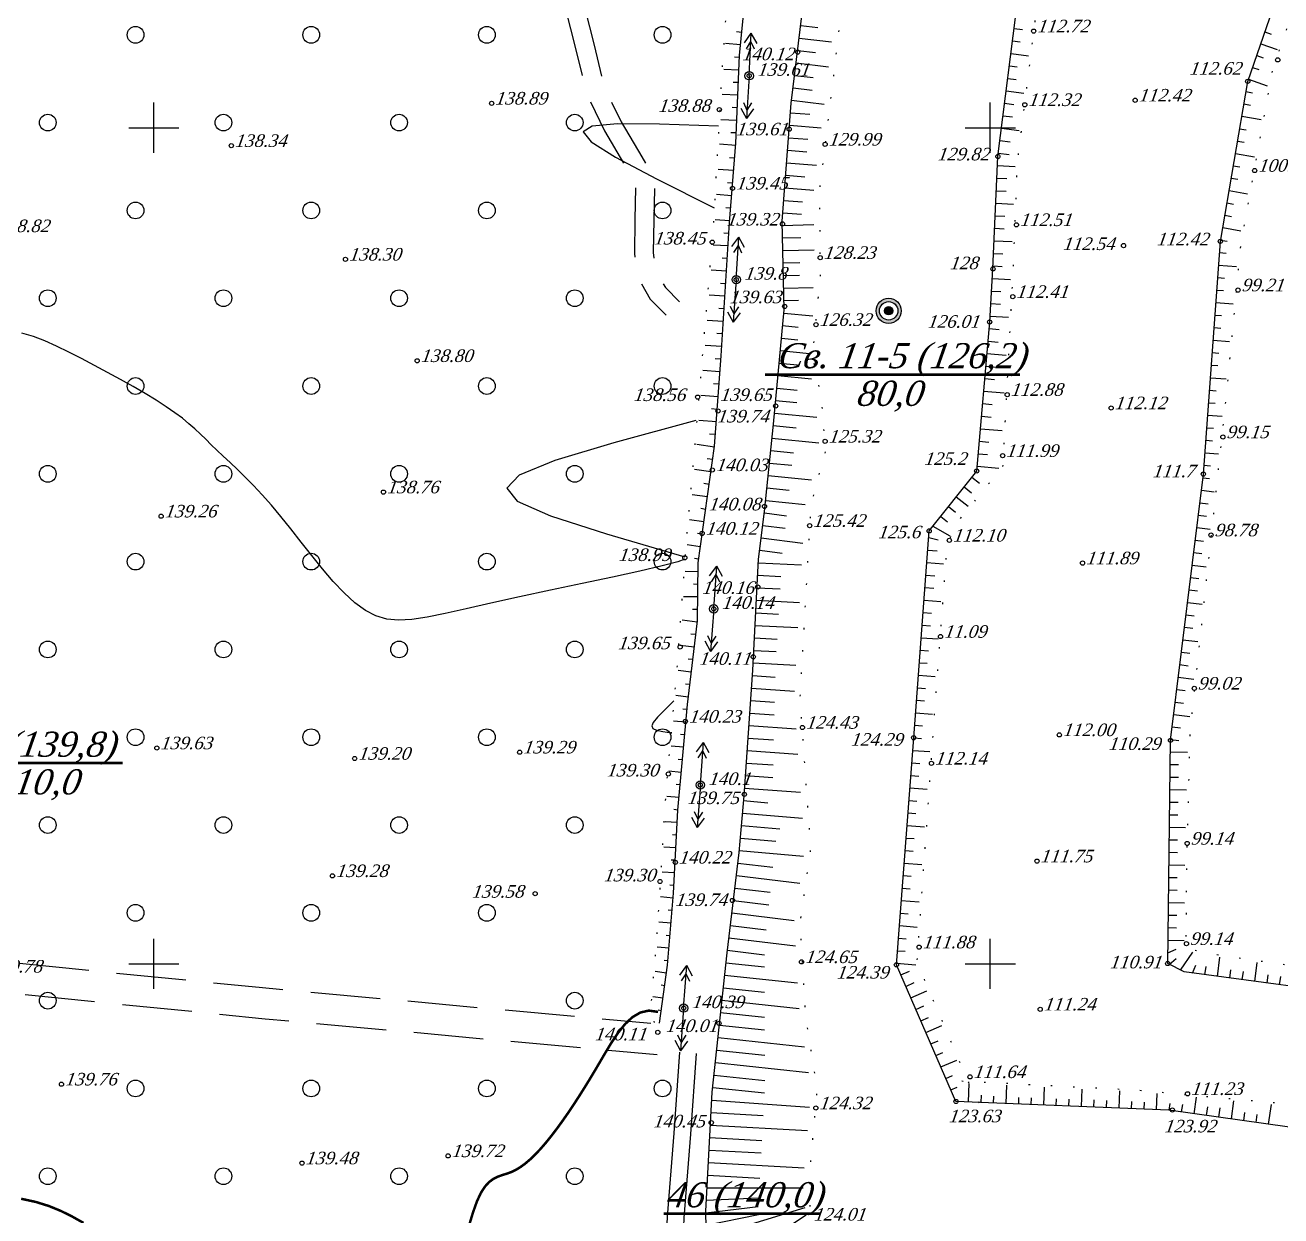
# Model space of a CAD drawing. Header units: millimetres. Extents: x 1400 to 7029, y -1119 to 1612.
# Drawn here: x 2941.4 to 3031.5, y 1214.7 to 1300.2 of the extents above; entities that cross this region are included whole.
import ezdxf

# ---------------------------------------------------------------- set-up
doc = ezdxf.new("R2010")
doc.units = ezdxf.units.MM
doc.set_wipeout_variables(frame=1)
for name, pattern in [('ADOT1', [1.6, 0.1, -1.5]), ('AHIDDEN4', [7, 5, -2]), ('AHIDDEN5', [9, 8, -1])]:
    doc.linetypes.add(name, pattern=pattern)
for name, color, linetype in [('02_Горизонт_100', 7, 'Continuous'), ('02_Горизонт_112', 7, 'Continuous'), ('02_Горизонт_128', 7, 'Continuous'), ('CONT-MNR', 7, 'Continuous'), ('авт_дор', 7, 'Continuous'), ('кресты', 7, 'Continuous'), ('НАДЗЕМКА', 7, 'Continuous'), ('ПИКЕТЫ', 7, 'Continuous'), ('РАСТИТ', 7, 'Continuous'), ('РЕЛЬЕФ', 7, 'Continuous'), ('Скважины', 7, 'Continuous'), ('Скважины_2011', 7, 'Continuous'), ('СІТУАЦІЯ', 7, 'Continuous')]:
    doc.layers.add(name, color=color, linetype=linetype)
doc.styles.add('universw', font='timesi.ttf', dxfattribs={"oblique": 10})

# ---------------------------------------------------------------- blocks, each defined once
blk = doc.blocks.new('108')
at = {"color": 0, "linetype": 'Continuous', "lineweight": 0}
blk.add_wipeout([(0.51, -0.12), (0.52, -0.06), (0.52, -0.01), (0.52, 0.05), (0.51, 0.1), (0.5, 0.15), (0.48, 0.2), (0.45, 0.25), (0.42, 0.3), (0.39, 0.34), (0.35, 0.38), (0.31, 0.42), (0.26, 0.45), (0.22, 0.47), (0.17, 0.49), (0.11, 0.51), (0.06, 0.52), (0.01, 0.52), (-0.05, 0.52), (-0.1, 0.51), (-0.15, 0.5), (-0.21, 0.48), (-0.25, 0.45), (-0.3, 0.42), (-0.34, 0.39), (-0.38, 0.35), (-0.42, 0.31), (-0.45, 0.26), (-0.47, 0.22), (-0.49, 0.17), (-0.51, 0.11), (-0.52, 0.06), (-0.52, 0.01), (-0.52, -0.05), (-0.51, -0.1), (-0.5, -0.15), (-0.48, -0.21), (-0.45, -0.25), (-0.42, -0.3), (-0.39, -0.34), (-0.35, -0.38), (-0.31, -0.42), (-0.27, -0.45), (-0.22, -0.47), (-0.17, -0.49), (-0.12, -0.51), (-0.06, -0.52), (-0.01, -0.52), (0.05, -0.52), (0.1, -0.51), (0.15, -0.5), (0.2, -0.48), (0.25, -0.45), (0.3, -0.42), (0.34, -0.39), (0.38, -0.35), (0.42, -0.31), (0.45, -0.27), (0.47, -0.22), (0.49, -0.17)], dxfattribs=at)
at = {"linetype": 'Continuous'}
h = blk.add_hatch(color=0, dxfattribs=at)
edge = h.paths.add_edge_path()
edge.add_arc((0, 0), 0.0196, 0, 360)
at = {"color": 0, "linetype": 'Continuous'}
for radius in [0.5, 0.0196]:
    blk.add_circle((0, 0), radius, dxfattribs=at)
blk = doc.blocks.new('115_3')
at = {"color": 0, "linetype": 'Continuous'}
for p, q in [((0, 0), (5.1, 0)), ((3.22, 0.49), (4.1, 0)), ((3.22, -0.49), (4.1, 0)), ((3.91, 0.76), (5.1, 0)), ((3.91, -0.76), (5.1, 0))]:
    blk.add_line(p, q, dxfattribs=at)
blk = doc.blocks.new('372')
blk.add_circle((0, 0), 1)
blk = doc.blocks.new('368')
at = {"color": 0, "linetype": 'Continuous'}
blk.add_blockref('372', (0, 0), dxfattribs=at)
blk = doc.blocks.new('Свкажины')
at = {"layer": 'Скважины', "linetype": 'Continuous'}
h = blk.add_hatch(color=5, dxfattribs=at)
h.paths.add_polyline_path([(-3, 0, 1), (3, 0, 1)])
h.paths.add_polyline_path([(2.2, 0, -1), (-2.2, 0, -1)], flags=16)
at = {"layer": 'Скважины', "linetype": 'Continuous', "lineweight": 50}
h = blk.add_hatch(color=2, dxfattribs=at)
edge = h.paths.add_edge_path()
edge.add_arc((0, 0), 1, 0, 360)
at = {"layer": 'Скважины', "color": 0, "linetype": 'Continuous'}
for radius in [3, 2.2, 1]:
    blk.add_circle((0, 0), radius, dxfattribs=at)

msp = doc.modelspace()

# ---------------------------------------------------------------- linework, layer by layer
at = {"layer": '02_Горизонт_100', "linetype": 'Continuous'}
for p, q in [((3030.3487, 1299.7033), (3030.8031, 1299.5461)), ((3030.0542, 1298.8524), (3031.2402, 1298.4418)), ((3029.7596, 1298.0014), (3030.214, 1297.8441)), ((3029.1705, 1296.2995), (3030.5203, 1295.8322)), ((3029.4651, 1297.1504), (3029.9195, 1296.9931)), ((3028.9938, 1295.4182), (3029.4667, 1295.3373)), ((3028.8419, 1294.5306), (3029.3148, 1294.4497)), ((3028.69, 1293.643), (3030.0772, 1293.4056)), ((3028.5381, 1292.7554), (3029.011, 1292.6745)), ((3028.3861, 1291.8678), (3028.859, 1291.7869)), ((3028.2342, 1290.9802), (3029.5944, 1290.7474)), ((3028.0823, 1290.0926), (3028.5552, 1290.0117)), ((3027.9304, 1289.205), (3028.4033, 1289.1241)), ((3027.7785, 1288.3174), (3029.1115, 1288.0893)), ((3027.6266, 1287.4298), (3028.0995, 1287.3489)), ((3027.4746, 1286.5422), (3027.9476, 1286.4613)), ((3027.3227, 1285.6546), (3028.6287, 1285.4311)), ((3027.1708, 1284.767), (3027.6437, 1284.6861)), ((3027.0958, 1283.87), (3027.5752, 1283.835)), ((3027.0301, 1282.9719), (3028.3141, 1282.878)), ((3026.9645, 1282.0738), (3027.4438, 1282.0388)), ((3026.8988, 1281.1757), (3027.3782, 1281.1406)), ((3026.8331, 1280.2776), (3028.063, 1280.1877)), ((3026.7675, 1279.3795), (3027.2469, 1279.3444)), ((3026.7018, 1278.4814), (3027.1812, 1278.4463)), ((3026.6362, 1277.5832), (3027.812, 1277.4973)), ((3026.5705, 1276.6851), (3027.0499, 1276.6501)), ((3026.5048, 1275.787), (3026.9842, 1275.752)), ((3026.4392, 1274.8889), (3027.5609, 1274.8069)), ((3026.3735, 1273.9908), (3026.8529, 1273.9558)), ((3026.3079, 1273.0927), (3026.7872, 1273.0576)), ((3026.2422, 1272.1946), (3027.2936, 1272.1177)), ((3026.1765, 1271.2965), (3026.6559, 1271.2614)), ((3026.1109, 1270.3984), (3026.5903, 1270.3633)), ((3026.0452, 1269.5002), (3027.0125, 1269.4295)), ((3025.9796, 1268.6021), (3026.4589, 1268.5671)), ((3025.9007, 1267.7053), (3026.3772, 1267.6466)), ((3025.7905, 1266.8116), (3026.7208, 1266.6969)), ((3025.6803, 1265.9178), (3026.2758, 1265.8444)), ((3025.5701, 1265.0241), (3026.1656, 1264.9507)), ((3025.4599, 1264.1304), (3026.4265, 1264.0112)), ((3025.3497, 1263.2366), (3025.9452, 1263.1632)), ((3025.2395, 1262.3429), (3025.835, 1262.2694)), ((3025.1293, 1261.4491), (3026.1322, 1261.3255)), ((3025.0191, 1260.5554), (3025.6145, 1260.482)), ((3024.9088, 1259.6617), (3025.5043, 1259.5882)), ((3024.7986, 1258.7679), (3025.8379, 1258.6398)), ((3024.6884, 1257.8742), (3025.2839, 1257.8008)), ((3024.5782, 1256.9804), (3025.1737, 1256.907)), ((3024.468, 1256.0867), (3025.5436, 1255.9541)), ((3024.3578, 1255.193), (3024.9533, 1255.1195)), ((3024.2476, 1254.2992), (3024.8431, 1254.2258)), ((3024.1374, 1253.4055), (3025.2492, 1253.2684)), ((3024.0272, 1252.5117), (3024.6227, 1252.4383)), ((3023.917, 1251.618), (3024.5125, 1251.5446)), ((3023.8068, 1250.7243), (3024.9549, 1250.5827)), ((3023.6966, 1249.8305), (3024.292, 1249.7571)), ((3023.5864, 1248.9368), (3024.1818, 1248.8634)), ((3023.568, 1248.0368), (3024.7981, 1248.0216)), ((3023.5569, 1247.1364), (3024.1568, 1247.129)), ((3023.5457, 1246.236), (3024.1457, 1246.2285)), ((3023.5346, 1245.3355), (3024.729, 1245.3208)), ((3023.5235, 1244.4351), (3024.1234, 1244.4277)), ((3023.5123, 1243.5346), (3024.1123, 1243.5272)), ((3023.5012, 1242.6342), (3024.6599, 1242.6199)), ((3023.4901, 1241.7338), (3024.09, 1241.7263)), ((3023.4789, 1240.8333), (3024.0789, 1240.8259)), ((3023.4678, 1239.9329), (3024.6006, 1239.9189)), ((3023.4567, 1239.0324), (3024.0566, 1239.025)), ((3023.4455, 1238.132), (3024.0455, 1238.1246)), ((3023.4344, 1237.2316), (3024.5745, 1237.2175)), ((3023.4233, 1236.3311), (3024.0232, 1236.3237)), ((3023.4121, 1235.4307), (3024.0121, 1235.4233)), ((3023.401, 1234.5302), (3024.5484, 1234.5161)), ((3023.3899, 1233.6298), (3023.993, 1233.8801)), ((3023.4914, 1232.797), (3023.9931, 1233.2129)), ((3024.2911, 1232.383), (3025.1819, 1233.676)), ((3026.9387, 1231.9279), (3027.1243, 1233.3049)), ((3025.1538, 1232.1685), (3025.3867, 1232.7425)), ((3026.0463, 1232.0482), (3026.1264, 1232.6428)), ((3027.8311, 1231.8076), (3027.9113, 1232.4023)), ((3029.616, 1231.5671), (3029.7982, 1232.9187)), ((3028.7236, 1231.6874), (3028.8037, 1232.282)), ((3030.5085, 1231.4468), (3030.5886, 1232.0414)), ((3031.4009, 1231.3265), (3031.481, 1231.9212))]:
    msp.add_line(p, q, dxfattribs=at)
at = {"layer": '02_Горизонт_100', "linetype": 'Continuous', "flags": 128}
msp.add_lwpolyline([(3126.4243, 1224.8055), (3111.9373, 1224.3705), (3099.5143, 1223.8965), (3085.5313, 1225.6275), (3072.8683, 1226.9625), (3056.8298, 1228.3241), (3042.3883, 1230.2115), (3033.0853, 1231.0995), (3024.5476, 1232.2502), (3023.3803, 1232.8545), (3023.5783, 1248.8715), (3025.9333, 1267.9695), (3027.1543, 1284.6705), (3029.1193, 1296.1515), (3032.7403, 1306.6125), (3034.1293, 1321.6125), (3035.0893, 1336.0035), (3035.8153, 1352.1615), (3037.2913, 1363.3455)], dxfattribs=at)
at = {"layer": '02_Горизонт_100', "color": 0, "linetype": 'ADOT1', "flags": 128}
msp.add_lwpolyline([(3039.0276, 1363.266), (3038.582, 1362.0785), (3037.2945, 1352.1826), (3036.6502, 1338.7927), (3035.1668, 1318.4451), (3034.6139, 1312.306), (3034.1377, 1306.5045), (3033.4926, 1304.54), (3030.8969, 1297.0196), (3028.618, 1284.5545), (3027.5672, 1273.56), (3024.9774, 1249.594), (3024.7322, 1240.5294), (3024.6709, 1233.976), (3026.2275, 1233.5914), (3032.7792, 1232.6381), (3037.677, 1232.0025), (3048.293, 1230.77), (3052.4276, 1230.1768), (3061.3858, 1229.2658), (3070.2591, 1228.5454), (3079.1961, 1227.6556), (3088.1543, 1226.6386), (3097.0913, 1225.5369), (3099.625, 1225.2403), (3106.0283, 1225.4946), (3114.8804, 1225.8124), (3126.8766, 1224.8499)], dxfattribs=at)
at = {"layer": '02_Горизонт_100', "color": 7, "linetype": 'Continuous'}
for centre in [(3031.2712, 1297.6931), (3029.1193, 1296.1515), (3029.6161, 1289.7524), (3027.1543, 1284.6705), (3028.4203, 1281.1744), (3027.3369, 1270.6344), (3025.9333, 1267.9695), (3026.4812, 1263.5956), (3025.2838, 1252.5998), (3023.5783, 1248.8715), (3024.7731, 1241.4705), (3024.7218, 1234.2767), (3023.3803, 1232.8545)]:
    msp.add_circle(centre, 0.15, dxfattribs=at)
at = {"layer": '02_Горизонт_112', "color": 0, "linetype": 'Continuous'}
for p, q in [((3012.365, 1299.9414), (3012.951, 1299.8667)), ((3012.251, 1299.0477), (3012.7991, 1298.9778)), ((3012.1371, 1298.154), (3013.3943, 1297.9937)), ((3012.0231, 1297.2604), (3012.5785, 1297.1896)), ((3011.9091, 1296.3667), (3012.4952, 1296.292)), ((3011.7952, 1295.473), (3013.0571, 1295.3121)), ((3011.6812, 1294.5793), (3012.3285, 1294.4968)), ((3011.5673, 1293.6857), (3012.2452, 1293.5992)), ((3011.4533, 1292.792), (3012.7199, 1292.6305)), ((3011.3394, 1291.8983), (3012.0785, 1291.8041)), ((3011.2254, 1291.0046), (3011.9952, 1290.9065)), ((3011.1658, 1290.1063), (3012.4277, 1290.0514)), ((3011.1267, 1289.2063), (3011.8345, 1289.1754)), ((3011.0875, 1288.3062), (3011.7784, 1288.2761)), ((3011.0483, 1287.4061), (3012.3206, 1287.3508)), ((3011.0091, 1286.5061), (3011.6884, 1286.4765)), ((3010.9699, 1285.606), (3011.6433, 1285.5767)), ((3010.9308, 1284.706), (3012.2135, 1284.6501)), ((3010.8916, 1283.8059), (3011.5533, 1283.7771)), ((3010.8524, 1282.9058), (3011.5082, 1282.8773)), ((3010.8009, 1282.0064), (3012.0953, 1281.9269)), ((3010.7456, 1281.1072), (3011.4176, 1281.0659)), ((3010.6903, 1280.208), (3011.3725, 1280.1661)), ((3010.6351, 1279.3088), (3011.951, 1279.2279)), ((3010.5675, 1278.4105), (3011.2815, 1278.3482)), ((3010.4893, 1277.513), (3011.2142, 1277.4497)), ((3010.411, 1276.6155), (3011.799, 1276.4944)), ((3010.3327, 1275.718), (3011.0449, 1275.6558)), ((3010.2544, 1274.8205), (3010.9603, 1274.7589)), ((3010.1762, 1273.9229), (3011.6478, 1273.7946)), ((3010.0979, 1273.0254), (3010.7911, 1272.965)), ((3010.0196, 1272.1279), (3010.7065, 1272.068)), ((3009.9413, 1271.2304), (3011.4965, 1271.0948)), ((3009.8631, 1270.3329), (3010.5372, 1270.2741)), ((3009.7848, 1269.4354), (3010.4526, 1269.3772)), ((3009.7065, 1268.5379), (3011.2663, 1268.4019)), ((3009.3325, 1267.7581), (3009.875, 1267.3278)), ((3008.7726, 1267.0523), (3009.3005, 1266.6336)), ((3007.6528, 1265.6407), (3008.1515, 1265.2451)), ((3008.2127, 1266.3465), (3009.0624, 1265.6724)), ((3007.0929, 1264.9349), (3007.577, 1264.5509)), ((3006.533, 1264.2291), (3007.7464, 1263.5523)), ((3006.2328, 1263.4218), (3006.9, 1263.257)), ((3006.1654, 1262.5234), (3006.8319, 1262.4734)), ((3006.0981, 1261.625), (3007.306, 1261.5344)), ((3006.0307, 1260.7266), (3006.6756, 1260.6783)), ((3005.9633, 1259.8282), (3006.5975, 1259.7807)), ((3005.896, 1258.9298), (3007.1032, 1258.8393)), ((3005.8286, 1258.0314), (3006.4413, 1257.9855)), ((3005.7613, 1257.1331), (3006.3632, 1257.0879)), ((3005.6939, 1256.2347), (3006.9003, 1256.1442)), ((3005.6265, 1255.3363), (3006.207, 1255.2928)), ((3005.5592, 1254.4379), (3006.1289, 1254.3952)), ((3005.4918, 1253.5395), (3006.6975, 1253.4491)), ((3005.4244, 1252.6411), (3005.9915, 1252.5986)), ((3005.3571, 1251.7427), (3005.9239, 1251.7002)), ((3005.2897, 1250.8443), (3006.4958, 1250.7539)), ((3005.2224, 1249.9459), (3005.7886, 1249.9035)), ((3005.155, 1249.0475), (3005.721, 1249.0045)), ((3005.0867, 1248.1492), (3006.3047, 1248.0566)), ((3005.0183, 1247.2509), (3005.5857, 1247.2077)), ((3004.95, 1246.3526), (3005.5181, 1246.3094)), ((3004.8817, 1245.4543), (3006.1135, 1245.3606)), ((3004.8134, 1244.5559), (3005.3829, 1244.5126)), ((3004.745, 1243.6576), (3005.3153, 1243.6143)), ((3004.6767, 1242.7593), (3005.9224, 1242.6646)), ((3004.6084, 1241.861), (3005.18, 1241.8175)), ((3004.5401, 1240.9627), (3005.1124, 1240.9191)), ((3004.4717, 1240.0644), (3005.7312, 1239.9686)), ((3004.4034, 1239.166), (3004.9726, 1239.1227)), ((3004.3351, 1238.2677), (3004.8999, 1238.2248)), ((3004.2668, 1237.3694), (3005.54, 1237.2726)), ((3004.1984, 1236.4711), (3004.7544, 1236.4288)), ((3004.1301, 1235.5728), (3005.4126, 1235.4752)), ((3004.0618, 1234.6745), (3004.6089, 1234.6328)), ((3003.9935, 1233.7761), (3004.5362, 1233.7349)), ((3003.9251, 1232.8778), (3005.3004, 1232.7732)), ((3004.2296, 1232.0425), (3004.8534, 1232.3143)), ((3004.5895, 1231.2166), (3005.2014, 1231.4832)), ((3004.9494, 1230.3907), (3006.1037, 1230.8937)), ((3005.3092, 1229.5648), (3005.8875, 1229.8168)), ((3005.6691, 1228.7389), (3006.2296, 1228.9831)), ((3006.029, 1227.913), (3007.1721, 1228.4111)), ((3006.3889, 1227.0871), (3006.9138, 1227.3158)), ((3006.7488, 1226.2612), (3007.2559, 1226.4821)), ((3007.1087, 1225.4352), (3008.2405, 1225.9284)), ((3007.4685, 1224.6093), (3007.9401, 1224.8148)), ((3009.0881, 1222.9206), (3009.1427, 1224.2521)), ((3007.8284, 1223.7834), (3008.2821, 1223.9811)), ((3009.9879, 1222.8837), (3010.0099, 1223.4207)), ((3010.8877, 1222.8468), (3010.908, 1223.342)), ((3011.7875, 1222.8099), (3011.8411, 1224.1166)), ((3014.4869, 1222.6992), (3014.5395, 1223.9811)), ((3017.1863, 1222.5885), (3017.2378, 1223.8457)), ((3019.8857, 1222.4778), (3019.9362, 1223.7102)), ((3022.5851, 1222.3671), (3022.6323, 1223.5199)), ((3012.6873, 1222.773), (3012.7068, 1223.2477)), ((3013.5871, 1222.7361), (3013.6068, 1223.2178)), ((3015.3867, 1222.6623), (3015.407, 1223.1578)), ((3016.2865, 1222.6254), (3016.3071, 1223.1279)), ((3018.0861, 1222.5516), (3018.1072, 1223.0679)), ((3018.9859, 1222.5147), (3019.0073, 1223.0374)), ((3020.7855, 1222.4409), (3020.8065, 1222.9538)), ((3021.6853, 1222.404), (3021.7061, 1222.912)), ((3023.4846, 1222.3277), (3023.5525, 1222.8128)), ((3024.3765, 1222.203), (3024.4508, 1222.7343)), ((3025.2684, 1222.0783), (3025.4333, 1223.2577)), ((3026.1603, 1221.9536), (3026.2475, 1222.5772)), ((3027.0521, 1221.8289), (3027.1458, 1222.4987)), ((3027.944, 1221.7041), (3028.1248, 1222.9969)), ((3030.6197, 1221.33), (3030.8163, 1222.7361)), ((3028.8359, 1221.5794), (3028.9195, 1222.1771)), ((3029.7278, 1221.4547), (3029.806, 1222.0144))]:
    msp.add_line(p, q, dxfattribs=at)
at = {"layer": '02_Горизонт_112', "color": 0, "linetype": 'Continuous', "flags": 128}
for points in [[(3008.1883, 1222.9575), (3003.9163, 1232.7615), (3005.1553, 1249.0515), (3006.2683, 1263.8955), (3009.6763, 1268.1915), (3010.6093, 1278.8895), (3010.8433, 1282.6965), (3011.1943, 1290.7605), (3012.6613, 1302.2655), (3012.7033, 1303.8195), (3014.5213, 1308.5265), (3017.6383, 1320.3525), (3019.3153, 1348.0365), (3022.2133, 1368.1215), (3028.0843, 1373.8365), (3032.3113, 1382.4765), (3038.4553, 1405.4475), (3043.1413, 1405.5825), (3048.4513, 1405.3065), (3051.6484, 1414.6083)], [(3196.273, 1246.2385), (3174.6928, 1236.5137), (3153.4883, 1227.1134), (3135.309, 1220.0168), (3114.9744, 1214.779), (3098.8947, 1216.0638), (3084.7316, 1217.4933), (3054.2969, 1219.3043), (3035.5069, 1220.6467), (3023.4585, 1222.3313), (3008.1883, 1222.9575)]]:
    msp.add_lwpolyline(points, dxfattribs=at)
at = {"layer": '02_Горизонт_112', "color": 250, "linetype": 'ADOT1', "flags": 128}
for points in [[(3053.1526, 1414.4348), (3049.5655, 1404.0236), (3039.6721, 1404.0814), (3034.2336, 1384.3002), (3029.2134, 1373.1551), (3023.6054, 1367.5487), (3021.8071, 1354.6412), (3021.6648, 1353.5597), (3019.6496, 1328.2294), (3018.9629, 1319.3053), (3016.0656, 1308.5238), (3014.2487, 1303.7809), (3013.8954, 1300.8545), (3012.5814, 1290.3892), (3012.2786, 1282.6695), (3011.5338, 1268.5018), (3008.1068, 1264.3146), (3007.5357, 1262.7919), (3006.6472, 1250.9915), (3005.3774, 1232.9381), (3009.0582, 1224.3733), (3010.3909, 1221.7721)], [(3008.6061, 1224.4278), (3021.1464, 1223.7854), (3034.8068, 1222.5267), (3043.3035, 1221.9795), (3066.407, 1220.7957), (3083.5915, 1219.2642), (3102.5449, 1217.5837), (3112.7357, 1216.3185), (3115.2667, 1216.3185), (3134.3478, 1221.3089), (3151.1127, 1228.0652), (3165.7766, 1234.1937), (3173.8631, 1237.6122), (3184.8364, 1242.1998), (3192.276, 1245.4797), (3196.3885, 1246.3574)]]:
    msp.add_lwpolyline(points, dxfattribs=at)
at = {"layer": '02_Горизонт_112', "color": 7, "linetype": 'Continuous'}
for centre in [(3013.7653, 1299.754), (3013.1254, 1294.4686), (3021.0432, 1294.7951), (3011.1943, 1290.7605), (3012.5279, 1285.857), (3020.2105, 1284.3671), (3010.8433, 1282.6965), (3012.2632, 1280.6994), (3010.6093, 1278.8895), (3011.8668, 1273.6721), (3019.3209, 1272.7164), (3011.5357, 1269.2908), (3009.6763, 1268.1915), (3006.2683, 1263.8955), (3007.718, 1263.219), (3017.2707, 1261.5875), (3007.0806, 1256.3151), (3005.1553, 1249.0515), (3015.6062, 1249.2584), (3006.4283, 1247.2196), (3013.9981, 1240.2012), (3005.5451, 1234.0303), (3003.9163, 1232.7615), (3014.234, 1229.5731), (3009.1932, 1224.7233), (3024.8002, 1223.5104), (3008.1883, 1222.9575), (3023.7103, 1222.3455)]:
    msp.add_circle(centre, 0.15, dxfattribs=at)
at = {"layer": '02_Горизонт_128', "color": 0, "linetype": 'Continuous'}
for p, q in [((2997.0536, 1300.1539), (2998.27, 1300.006)), ((2996.9449, 1299.2604), (2999.2589, 1298.979)), ((2996.8362, 1298.3668), (2998.1073, 1298.2123)), ((2996.7276, 1297.4733), (2999.0501, 1297.1909)), ((2996.6189, 1296.5797), (2997.9447, 1296.4185)), ((2996.5103, 1295.6862), (2997.8634, 1295.5216)), ((2996.4016, 1294.7926), (2998.726, 1294.51)), ((2996.3226, 1293.8961), (2997.7146, 1293.788)), ((2996.2529, 1292.9987), (2998.5199, 1292.8226)), ((2996.1832, 1292.1012), (2997.5643, 1291.994)), ((2996.1135, 1291.2038), (2997.4891, 1291.0969)), ((2996.0438, 1290.3063), (2998.1914, 1290.1395)), ((2995.9741, 1289.4089), (2997.3388, 1289.3029)), ((2995.9044, 1288.5115), (2997.9841, 1288.3499)), ((2995.8347, 1287.614), (2997.1884, 1287.5089)), ((2995.765, 1286.7166), (2997.1148, 1286.6118)), ((2995.7246, 1285.8184), (2997.9977, 1285.8707)), ((2995.7453, 1284.9185), (2997.0559, 1284.9486)), ((2995.766, 1284.0186), (2998.0086, 1284.0702)), ((2995.7868, 1283.1187), (2996.9922, 1283.1464)), ((2995.8075, 1282.2188), (2996.9603, 1282.2453)), ((2995.8282, 1281.3189), (2997.9458, 1281.3676)), ((2995.8489, 1280.419), (2996.8966, 1280.4431)), ((2995.8416, 1279.52), (2997.9322, 1279.323)), ((2995.7571, 1278.6239), (2996.8609, 1278.5198)), ((2995.6726, 1277.7277), (2996.8481, 1277.6169)), ((2995.5882, 1276.8315), (2997.6725, 1276.6351)), ((2995.5037, 1275.9354), (2996.8225, 1275.8111)), ((2995.4193, 1275.0392), (2997.8271, 1274.8123)), ((2995.3348, 1274.143), (2996.7969, 1274.0052)), ((2995.2503, 1273.2469), (2996.7841, 1273.1023)), ((2995.1659, 1272.3507), (2998.2139, 1272.0634)), ((2995.0808, 1271.4546), (2996.7169, 1271.2898)), ((2994.9906, 1270.559), (2998.3461, 1270.2209)), ((2994.9004, 1269.6634), (2996.5229, 1269.4999)), ((2994.8101, 1268.7678), (2996.4259, 1268.605)), ((2994.7199, 1267.8722), (2997.8263, 1267.5592)), ((2994.6297, 1266.9766), (2996.2319, 1266.8151)), ((2994.5394, 1266.081), (2997.3706, 1265.7957)), ((2994.4465, 1265.1857), (2996.031, 1264.9878)), ((2994.335, 1264.2924), (2995.9302, 1264.0932)), ((2994.2234, 1263.3992), (2997.2077, 1263.0266)), ((2994.1119, 1262.506), (2995.7307, 1262.3039)), ((2994.0183, 1261.6113), (2997.1139, 1261.4529)), ((2993.9723, 1260.7123), (2995.6279, 1260.6276)), ((2993.9263, 1259.8133), (2995.5727, 1259.7291)), ((2993.8803, 1258.9144), (2996.9547, 1258.7571)), ((2993.8343, 1258.0154), (2995.4625, 1257.9321)), ((2993.7884, 1257.1165), (2996.8514, 1256.9598)), ((2993.7424, 1256.2175), (2995.3522, 1256.1351)), ((2993.6964, 1255.3185), (2995.2971, 1255.2367)), ((2993.6504, 1254.4196), (2996.7015, 1254.2635)), ((2993.5969, 1253.5211), (2995.2169, 1253.4063)), ((2993.5333, 1252.6232), (2996.5982, 1252.406)), ((2993.4696, 1251.7253), (2995.1733, 1251.6046)), ((2993.406, 1250.8274), (2995.1516, 1250.7037)), ((2993.3424, 1249.9295), (2996.7301, 1249.6895)), ((2993.2788, 1249.0316), (2995.108, 1248.902)), ((2993.2152, 1248.1337), (2996.8525, 1247.876)), ((2993.1516, 1247.2358), (2995.0644, 1247.1003)), ((2993.088, 1246.3379), (2995.0426, 1246.1995)), ((2993.0243, 1245.4401), (2997.0464, 1245.1551)), ((2992.9558, 1244.5426), (2994.6823, 1244.3944)), ((2992.8788, 1243.6457), (2997.1917, 1243.2757)), ((2992.8019, 1242.7489), (2995.5507, 1242.513)), ((2992.7249, 1241.852), (2995.2579, 1241.6347)), ((2992.648, 1240.9552), (2997.2589, 1240.5595)), ((2992.5447, 1240.0611), (2995.0553, 1239.757)), ((2992.4365, 1239.1674), (2996.9772, 1238.6176)), ((2992.3283, 1238.2738), (2994.8621, 1237.967)), ((2992.2201, 1237.3802), (2994.7656, 1237.072)), ((2992.1119, 1236.4866), (2996.5903, 1235.9443)), ((2992.0037, 1235.593), (2994.5724, 1235.2819)), ((2991.8954, 1234.6994), (2996.6793, 1234.1201)), ((2991.7872, 1233.8058), (2994.4603, 1233.4821)), ((2991.6894, 1232.911), (2994.4611, 1232.6168)), ((2991.5944, 1232.0159), (2996.8319, 1231.4599)), ((2991.4994, 1231.1208), (2994.4628, 1230.8062)), ((2991.4044, 1230.2256), (2996.9371, 1229.6384)), ((2991.3094, 1229.3305), (2994.4645, 1228.9956)), ((2991.2144, 1228.4354), (2994.4654, 1228.0903)), ((2991.1193, 1227.5403), (2997.3236, 1226.8817)), ((2991.0243, 1226.6452), (2994.4671, 1226.2798)), ((2990.9293, 1225.7501), (2997.6141, 1225.0405)), ((2990.8343, 1224.855), (2994.4688, 1224.4692)), ((2990.7393, 1223.9599), (2994.4435, 1223.5667)), ((2990.673, 1223.0624), (2997.6934, 1222.5543)), ((2990.6239, 1222.1636), (2994.3557, 1221.9599)), ((2990.5749, 1221.2648), (2997.5333, 1220.8849)), ((2990.5258, 1220.366), (2994.2576, 1220.1623)), ((2990.4767, 1219.4672), (2994.2085, 1219.2635)), ((2990.4276, 1218.5684), (2997.2884, 1218.1938)), ((2990.3786, 1217.6696), (2994.1103, 1217.4659)), ((2990.3295, 1216.7708), (2997.2301, 1216.7717)), ((2990.24, 1214.9731), (2994.0049, 1215.4135)), ((2990.2783, 1213.1732), (2997.3713, 1215.357)), ((2990.2804, 1215.872), (2994.0321, 1216.0338)), ((2990.2592, 1214.0732), (2994.017, 1214.8457)), ((2991.8336, 1211.113), (2997.4466, 1214.8216))]:
    msp.add_line(p, q, dxfattribs=at)
at = {"layer": '02_Горизонт_128', "color": 7, "linetype": 'Continuous'}
for p, q in [((2990.231, 1265.442), (2989.8768, 1265.4923)), ((2987.8279, 1236.6548), (2987.5334, 1236.679))]:
    msp.add_line(p, q, dxfattribs=at)
at = {"layer": '02_Горизонт_128', "color": 32, "linetype": 'ADOT1', "flags": 128}
msp.add_lwpolyline([(2998.1123, 1320.4047), (2998.3704, 1319.6539), (2999.8292, 1308.9543), (3000.183, 1305.6637), (3000.219, 1303.5788), (2999.3801, 1296.3957), (2998.4023, 1288.4092), (2998.4402, 1282.1465), (2997.8886, 1276.4525), (2998.5321, 1273.4219), (2998.8079, 1269.5647), (2997.7966, 1265.8912), (2997.3165, 1257.7587), (2996.9939, 1251.9588), (2997.381, 1246.2233), (2997.7697, 1241.1619), (2996.9956, 1235.8131), (2997.3827, 1229.111), (2998.2202, 1223.8015), (2997.7046, 1218.1362), (2997.7046, 1214.325), (2999.3188, 1212.676), (3003.736, 1210.7994), (3008.0516, 1210.3936), (3014.5504, 1210.3936), (3019.7291, 1210.4951), (3023.2323, 1211.0023)], dxfattribs=at)
at = {"layer": '02_Горизонт_128', "color": 250, "linetype": 'ADOT1', "flags": 128}
msp.add_lwpolyline([(2998.1123, 1320.4047), (2998.3704, 1319.6539), (2999.8292, 1308.9543), (3000.183, 1305.6637), (3000.219, 1303.5788), (2999.3801, 1296.3957), (2998.4023, 1288.4092), (2998.4402, 1282.1465), (2997.8886, 1276.4525), (2998.5321, 1273.4219), (2998.8079, 1269.5647), (2997.7966, 1265.8912), (2997.3165, 1257.7587), (2996.9939, 1251.9588), (2997.381, 1246.2233), (2997.7697, 1241.1619), (2996.9956, 1235.8131), (2997.3827, 1229.111), (2998.2202, 1223.8015), (2997.7046, 1218.1362), (2997.7046, 1214.325), (2999.3188, 1212.676), (3003.736, 1210.7994), (3008.0516, 1210.3936), (3014.5504, 1210.3936), (3019.7291, 1210.4951), (3023.2323, 1211.0023)], dxfattribs=at)
at = {"layer": '02_Горизонт_128', "color": 7, "linetype": 'Continuous'}
for centre in [(2996.83, 1298.2464), (2996.2257, 1292.7192), (2998.8037, 1291.6331), (2992.1582, 1288.4787), (2995.7429, 1285.9248), (2998.45, 1283.4996), (2995.904, 1280.0008), (2998.1476, 1278.6911), (2995.2582, 1272.8629), (2998.8035, 1270.3227), (2994.4532, 1265.6518), (2997.6936, 1264.2732), (2993.9702, 1259.8666), (2993.6467, 1254.8598), (2997.1757, 1249.7904), (2993.0035, 1244.9978), (2992.157, 1237.3819), (2997.1093, 1232.9733), (2991.1906, 1228.5603), (2998.1352, 1222.4845), (2990.6345, 1221.4402)]:
    msp.add_circle(centre, 0.15, dxfattribs=at)
at = {"layer": 'CONT-MNR', "color": 30, "linetype": 'Continuous', "flags": 128}
for points in [[(2991.1543, 1292.938), (2986.9269, 1293.0711), (2983.9034, 1293.0942), (2982.0802, 1292.9385), (2981.4536, 1292.5354), (2982.0198, 1291.8161), (2983.7753, 1290.7118), (2986.7162, 1289.154), (2990.8389, 1287.0737)], [(2988.7304, 1261.868), (2988.2316, 1261.6747), (2987.1139, 1261.3828), (2985.5095, 1261.0129), (2983.5509, 1260.5858), (2981.3701, 1260.122), (2979.0996, 1259.6422), (2976.8716, 1259.167), (2974.8184, 1258.7171), (2973.0435, 1258.3125), (2971.5353, 1257.9706), (2970.2536, 1257.7084), (2969.1581, 1257.5426), (2968.2084, 1257.4902), (2967.3642, 1257.568), (2966.5853, 1257.7929), (2965.8314, 1258.1817), (2965.0697, 1258.7429), (2964.298, 1259.4515), (2963.522, 1260.2742), (2962.7471, 1261.1777), (2961.9787, 1262.1286), (2961.2223, 1263.0936), (2960.4833, 1264.0392), (2959.7674, 1264.9322), (2959.0792, 1265.746), (2958.421, 1266.4816), (2957.794, 1267.1465), (2957.1997, 1267.7484), (2956.6396, 1268.2951), (2956.1151, 1268.7942), (2955.6276, 1269.2534), (2955.1785, 1269.6803), (2954.7662, 1270.0826), (2954.3763, 1270.4674), (2953.9915, 1270.8419), (2953.5944, 1271.2131), (2953.1676, 1271.5881), (2952.6937, 1271.9741), (2952.1553, 1272.378), (2951.535, 1272.8071), (2950.8213, 1273.2658), (2950.0262, 1273.749), (2949.1675, 1274.2486), (2948.263, 1274.757), (2947.3307, 1275.2663), (2946.3884, 1275.7687), (2945.4539, 1276.2563), (2944.545, 1276.7213), (2943.6745, 1277.1542), (2942.8342, 1277.5385), (2942.011, 1277.8558), (2941.1914, 1278.0881)], [(2989.5258, 1271.809), (2983.6348, 1270.2052), (2979.4173, 1268.9396), (2976.8642, 1267.8976), (2975.9663, 1266.9647), (2976.7144, 1266.0262), (2979.0994, 1264.9676), (2983.112, 1263.6744), (2988.7432, 1262.0318)], [(2987.9533, 1251.6926), (2987.2692, 1251.029), (2986.7785, 1250.5268), (2986.479, 1250.1591), (2986.3686, 1249.8991), (2986.4454, 1249.7198), (2986.7073, 1249.5943), (2987.1521, 1249.4957), (2987.778, 1249.3971)]]:
    msp.add_lwpolyline(points, dxfattribs=at)
at = {"layer": 'CONT-MNR', "color": 30, "linetype": 'Continuous', "const_width": 0.18, "flags": 128}
for points in [[(2986.8208, 1229.3845), (2986.1566, 1229.4789), (2985.545, 1229.34), (2984.9787, 1229.0042), (2984.4502, 1228.508), (2983.9522, 1227.8879), (2983.4774, 1227.1802), (2983.0183, 1226.4215), (2982.5676, 1225.6483), (2982.1195, 1224.8914), (2981.6738, 1224.1592), (2981.2322, 1223.4547), (2980.796, 1222.7808), (2980.3667, 1222.1404), (2979.9459, 1221.5364), (2979.5349, 1220.9716), (2979.1353, 1220.4489), (2978.7481, 1219.9709), (2978.3725, 1219.538), (2978.0073, 1219.1504), (2977.6513, 1218.8083), (2977.3034, 1218.5116), (2976.9622, 1218.2606), (2976.6267, 1218.0553), (2976.2955, 1217.8959), (2975.9679, 1217.7776), (2975.6441, 1217.676), (2975.325, 1217.5621), (2975.0111, 1217.4064), (2974.7033, 1217.1798), (2974.4021, 1216.8531), (2974.1084, 1216.3971), (2973.8227, 1215.7825), (2973.544, 1214.9941), (2973.2637, 1214.0722)], [(2945.6047, 1214.245), (2944.7962, 1214.698), (2943.9797, 1215.1038), (2943.1202, 1215.4563), (2942.1825, 1215.7492), (2941.1316, 1215.9763)]]:
    msp.add_lwpolyline(points, dxfattribs=at)
at = {"layer": 'авт_дор', "color": 7, "linetype": 'AHIDDEN5'}
for points in [[(2988.3533, 1226.4859), (2987.9585, 1220.6916), (2987.4652, 1214.6915), (2987.3691, 1212.2911), (2987.8497, 1210.3708), (2989.3394, 1208.4984), (2991.9826, 1207.6343), (2996.4039, 1207.1062), (3001.0175, 1206.5301), (3004.8621, 1206.2421), (3014.4421, 1204.938), (3019.6804, 1204.2659), (3027.4177, 1203.4498), (3032.9443, 1202.8257), (3048.5813, 1201.5234), (3066.4592, 1199.7173), (3084.047, 1198.8614), (3098.7312, 1197.9677), (3105.5828, 1197.4449), (3115.384, 1196.8574), (3122.3368, 1196.0013), (3122.3368, 1196.0013), (3122.3368, 1196.0013)], [(2989.5505, 1226.4043), (2989.1551, 1220.6016), (2988.6632, 1214.6183), (2988.575, 1212.4152), (2988.9506, 1210.9144), (2990.0544, 1209.5272), (2992.2427, 1208.8118), (2996.5494, 1208.2974), (3001.1367, 1207.7246), (3004.988, 1207.436), (3014.5994, 1206.1277), (3019.8197, 1205.4579), (3027.548, 1204.6427), (3033.0615, 1204.0201), (3048.6914, 1202.7184), (3066.5487, 1200.9144), (3084.1126, 1200.0596), (3098.8133, 1199.1649), (3105.6596, 1198.6425), (3115.3399, 1198.1396), (3122.556, 1197.4833), (3122.556, 1197.4833), (3122.556, 1197.4833)]]:
    msp.add_lwpolyline(points, dxfattribs=at)
at = {"layer": 'кресты', "color": 3, "linetype": 'Continuous'}
for p, q in [((2950.6513, 1291.0275), (2950.6513, 1294.6275)), ((3010.6513, 1291.0275), (3010.6513, 1294.6275)), ((2948.8513, 1292.8275), (2952.4513, 1292.8275)), ((3008.8513, 1292.8275), (3012.4513, 1292.8275)), ((2950.6513, 1231.0275), (2950.6513, 1234.6275)), ((3010.6513, 1231.0275), (3010.6513, 1234.6275)), ((2948.8513, 1232.8275), (2952.4513, 1232.8275)), ((3008.8513, 1232.8275), (3012.4513, 1232.8275))]:
    msp.add_line(p, q, dxfattribs=at)
at = {"layer": 'ПИКЕТЫ', "color": 7, "linetype": 'Continuous'}
for centre in [(2974.8783, 1294.5764), (2991.2177, 1294.1158), (2956.2045, 1291.5346), (2990.7066, 1284.6138), (2964.3961, 1283.3804), (2969.5401, 1276.1006), (2989.6607, 1273.4936), (2991.114, 1272.5011), (2990.7111, 1268.2692), (2967.1184, 1266.6789), (2951.1716, 1264.9508), (2989.9794, 1263.7118), (2988.738, 1261.9673), (2988.3992, 1255.5681), (2988.7788, 1250.2243), (2950.8634, 1248.3156), (2965.0594, 1247.5653), (2976.8893, 1248.0154), (2987.5533, 1246.4556), (2988.053, 1240.1157), (2963.4616, 1239.1456), (2986.9615, 1238.7408), (2978.0023, 1237.8665), (2986.7986, 1227.9142), (2944.0229, 1224.1956), (2971.7583, 1219.0525), (2961.2781, 1218.5355)]:
    msp.add_circle(centre, 0.15, dxfattribs=at)
at = {"layer": 'РЕЛЬЕФ', "color": 7, "linetype": 'Continuous'}
for p, q in [((2992.82, 1299.6621), (2992.4536, 1299.6976)), ((2992.7329, 1298.7628), (2991.6559, 1298.8671)), ((2992.6534, 1297.863), (2992.2981, 1297.8774)), ((2992.5799, 1296.0575), (2992.2106, 1296.0725)), ((2992.5432, 1295.1547), (2991.4234, 1295.2003)), ((2992.5065, 1294.252), (2992.1293, 1294.2673)), ((2992.4698, 1293.3492), (2991.3265, 1293.3957)), ((2992.4331, 1292.4465), (2992.0481, 1292.4621)), ((2992.3897, 1291.5441), (2991.2315, 1291.6393)), ((2992.3157, 1290.6437), (2991.9369, 1290.6748)), ((2992.2417, 1289.7432), (2991.1272, 1289.8348)), ((2992.1677, 1288.8427), (2991.8035, 1288.8727)), ((2992.0937, 1287.9423), (2991.0228, 1288.0303)), ((2992.0198, 1287.0418), (2991.67, 1287.0706)), ((2991.9458, 1286.1414), (2990.9184, 1286.2258)), ((2991.8874, 1285.2398), (2991.5439, 1285.2611)), ((2991.8313, 1284.338), (2990.7825, 1284.4032)), ((2991.7752, 1283.4363), (2991.4195, 1283.4584)), ((2991.6069, 1280.731), (2990.4849, 1280.8008)), ((2991.5508, 1279.8292), (2991.1707, 1279.8529)), ((2991.4947, 1278.9275), (2990.3361, 1278.9996)), ((2991.4386, 1278.0257), (2991.0463, 1278.0501)), ((2991.3826, 1277.124), (2990.1873, 1277.1983)), ((2991.3241, 1276.2224), (2990.9207, 1276.2514)), ((2991.2593, 1275.3212), (2990.0384, 1275.4091)), ((2991.1944, 1274.4201), (2990.784, 1274.4496)), ((2991.1296, 1273.5189), (2989.8879, 1273.6082)), ((2991.0647, 1272.6177), (2990.6473, 1272.6478)), ((2990.9999, 1271.7166), (2989.7374, 1271.8074)), ((2990.935, 1270.8154), (2990.5107, 1270.8459)), ((2990.8658, 1269.9147), (2989.5939, 1270.0952)), ((2990.7389, 1269.0202), (2990.3299, 1269.0782)), ((2990.6119, 1268.1256), (2989.4262, 1268.2939)), ((2990.4849, 1267.2311), (2990.1034, 1267.2852)), ((2990.358, 1266.3366), (2989.2544, 1266.4932)), ((2990.104, 1264.5475), (2989.0826, 1264.6925)), ((2989.9771, 1263.653), (2989.6503, 1263.6993)), ((2989.8501, 1262.7584), (2988.9137, 1262.8913)), ((2989.7231, 1261.8639), (2989.4294, 1261.9056)), ((2989.6795, 1260.9631), (2988.7702, 1260.9723)), ((2989.6702, 1260.0596), (2989.3503, 1260.0629)), ((2989.661, 1259.1562), (2988.6503, 1259.1665)), ((2989.6518, 1258.2527), (2989.298, 1258.2563)), ((2989.6317, 1257.35), (2988.5381, 1257.4817)), ((2989.5237, 1256.453), (2989.1719, 1256.4953)), ((2989.4156, 1255.5559), (2988.3986, 1255.6784)), ((2989.3076, 1254.6589), (2988.9813, 1254.6982)), ((2989.1996, 1253.7619), (2988.2559, 1253.8755)), ((2989.0916, 1252.8649), (2988.785, 1252.9018)), ((2988.9836, 1251.9679), (2988.0879, 1252.0757)), ((2988.8871, 1251.0696), (2988.5923, 1251.096)), ((2988.8066, 1250.1697), (2987.9215, 1250.2489)), ((2988.7261, 1249.2698), (2988.4308, 1249.2963)), ((2988.6456, 1248.3699), (2987.7591, 1248.4493)), ((2988.565, 1247.47), (2988.2693, 1247.4965)), ((2988.4845, 1246.5701), (2987.5967, 1246.6496)), ((2988.404, 1245.6702), (2988.1078, 1245.6967)), ((2988.3235, 1244.7703), (2987.4525, 1244.8483)), ((2988.243, 1243.8704), (2987.9598, 1243.8958)), ((2988.1955, 1242.9682), (2987.3359, 1243.0131)), ((2988.1483, 1242.0659), (2987.8589, 1242.081)), ((2988.1011, 1241.1637), (2987.2246, 1241.2095)), ((2988.054, 1240.2614), (2987.7589, 1240.2768)), ((2988.0068, 1239.3591), (2987.1132, 1239.4058)), ((2987.9596, 1238.4569), (2987.659, 1238.4726)), ((2987.9019, 1237.5553), (2987.0026, 1237.6292)), ((2987.754, 1235.7544), (2986.8859, 1235.8257)), ((2987.68, 1234.8539), (2987.395, 1234.8773)), ((2987.606, 1233.9534), (2986.7501, 1234.0238)), ((2987.5321, 1233.053), (2987.2464, 1233.0764)), ((2987.4245, 1232.1563), (2986.6008, 1232.2718)), ((2987.299, 1231.2615), (2987.0395, 1231.2979)), ((2987.1735, 1230.3668), (2986.4403, 1230.4696)), ((2987.048, 1229.472), (2986.8263, 1229.5031))]:
    msp.add_line(p, q, dxfattribs=at)
at = {"layer": 'Скважины', "color": 0, "linetype": 'Continuous', "lineweight": 50}
for p, q in [((2937.1776, 1247.2468), (2948.3967, 1247.2448)), ((2987.2333, 1214.9217), (2998.4524, 1214.9197))]:
    msp.add_line(p, q, dxfattribs=at)
at = {"layer": 'Скважины_2011', "color": 0, "linetype": 'Continuous', "lineweight": 50}
msp.add_line((2994.5069, 1275.1252), (3012.7627, 1275.122), dxfattribs=at)
at = {"layer": 'СІТУАЦІЯ', "color": 7, "linetype": 'AHIDDEN4', "flags": 128}
for points in [[(2943.9169, 1341.4412), (2945.448, 1340.1526), (2947.6202, 1337.9821), (2950.8182, 1334.244), (2954.2575, 1331.5308), (2956.2487, 1330.0838), (2956.9173, 1328.7382), (2957.1586, 1325.9044), (2957.8827, 1324.2162), (2959.6929, 1322.9501), (2962.5288, 1321.5031), (2966.0348, 1319.9176), (2970.0854, 1317.2193), (2973.7503, 1313.1717), (2976.2579, 1309.4133), (2978.5503, 1304.9731), (2980.0711, 1301.7913), (2980.9265, 1298.4197), (2981.6869, 1295.2379), (2982.9771, 1292.608), (2984.4979, 1290.0436), (2985.2108, 1288.8089), (2985.1633, 1286.2446), (2985.1184, 1283.8032), (2985.3085, 1282.1886), (2986.259, 1280.5265), (2987.3996, 1279.3868)], [(2955.7593, 1331.919), (2956.6396, 1331.4954), (2957.3103, 1330.9811), (2958.2406, 1329.1088), (2958.4853, 1326.2362), (2958.9717, 1325.102), (2960.3899, 1324.11), (2963.114, 1322.72), (2966.6915, 1321.1023), (2970.9735, 1318.2498), (2974.818, 1314.0039), (2977.4228, 1310.0997), (2979.7593, 1305.574), (2981.3467, 1302.2529), (2982.2374, 1298.7426), (2982.9651, 1295.6977), (2984.1655, 1293.2506), (2985.6631, 1290.7255), (2986.5675, 1289.159), (2986.513, 1286.2196), (2986.4698, 1283.87), (2986.617, 1282.6198), (2987.3411, 1281.3537), (2988.3538, 1280.3417)], [(2927.0737, 1234.2733), (2958.2025, 1231.147), (2986.3097, 1228.5689)], [(2927.4972, 1232.0233), (2958.6318, 1228.8964), (2986.7448, 1226.3178)]]:
    msp.add_lwpolyline(points, dxfattribs=at)

# ---------------------------------------------------------------- block references
at = {"layer": '02_Горизонт_128', "color": 7, "linetype": 'Continuous', "xscale": 0.6, "yscale": 0.6, "zscale": 0.6}
msp.add_blockref('368', (2987.1397, 1223.8909), dxfattribs=at)
at = {"layer": 'НАДЗЕМКА', "color": 7, "linetype": 'Continuous', "xscale": 0.6, "yscale": 0.6, "zscale": 0.6}
for p in [(2993.3533, 1296.5505), (2992.4233, 1281.9225), (2990.8153, 1258.3035), (2989.8523, 1245.6645), (2988.6553, 1229.6535)]:
    msp.add_blockref('108', p, dxfattribs=at)
at = {"layer": 'РАСТИТ', "color": 7, "linetype": 'Continuous', "xscale": 0.6, "yscale": 0.6, "zscale": 0.6}
for p in [(2949.3397, 1299.4909), (2961.9397, 1299.4909), (2974.5397, 1299.4909), (2987.1397, 1299.4909), (2943.0397, 1293.1909), (2955.6397, 1293.1909), (2968.2397, 1293.1909), (2980.8397, 1293.1909), (2949.3397, 1286.8909), (2961.9397, 1286.8909), (2974.5397, 1286.8909), (2987.1397, 1286.8909), (2943.0397, 1280.5909), (2955.6397, 1280.5909), (2968.2397, 1280.5909), (2980.8397, 1280.5909), (2949.3397, 1274.2909), (2961.9397, 1274.2909), (2974.5397, 1274.2909), (2987.1397, 1274.2909), (2943.0397, 1267.9909), (2955.6397, 1267.9909), (2968.2397, 1267.9909), (2980.8397, 1267.9909), (2949.3397, 1261.6909), (2961.9397, 1261.6909), (2974.5397, 1261.6909), (2987.1397, 1261.6909), (2943.0397, 1255.3909), (2955.6397, 1255.3909), (2968.2397, 1255.3909), (2980.8397, 1255.3909), (2949.3397, 1249.0909), (2961.9397, 1249.0909), (2974.5397, 1249.0909), (2987.1397, 1249.0909), (2943.0397, 1242.7909), (2955.6397, 1242.7909), (2968.2397, 1242.7909), (2980.8397, 1242.7909), (2949.3397, 1236.4909), (2961.9397, 1236.4909), (2974.5397, 1236.4909), (2943.0397, 1230.1909), (2980.8397, 1230.1909), (2949.3397, 1223.8909), (2961.9397, 1223.8909), (2974.5397, 1223.8909), (2943.0397, 1217.5909), (2955.6397, 1217.5909), (2968.2397, 1217.5909), (2980.8397, 1217.5909)]:
    msp.add_blockref('368', p, dxfattribs=at)
at = {"layer": 'Скважины_2011', "color": 0, "linetype": 'Continuous', "lineweight": 50, "xscale": 0.3, "yscale": 0.3, "zscale": 0.3}
msp.add_blockref('Свкажины', (3003.3613, 1279.6875), dxfattribs=at)

# ---------------------------------------------------------------- texts
at = {"layer": '02_Горизонт_100', "color": 7, "linetype": 'Continuous', "style": 'universw', "oblique": 10}
for s, p in [('100.21', (3029.8846, 1289.6657)), ('112.42', (3022.6013, 1284.3862)), ('99.21', (3028.6888, 1281.0878)), ('99.15', (3027.6054, 1270.5477)), ('111.7', (3022.3052, 1267.7422)), ('98.78', (3026.7497, 1263.5089)), ('99.02', (3025.5524, 1252.5131)), ('110.29', (3019.1479, 1248.1806)), ('99.14', (3025.0416, 1241.3838)), ('99.14', (3024.9903, 1234.19))]:
    msp.add_text(s, height=0.9, dxfattribs=at).set_placement(p)
at = {"layer": '02_Горизонт_112', "color": 7, "linetype": 'Continuous', "style": 'universw', "oblique": 10}
for s, p in [('112.72', (3014.0338, 1299.6673)), ('112.62', (3024.9476, 1296.6342)), ('112.42', (3021.3118, 1294.7084)), ('112.32', (3013.3939, 1294.3819)), ('129.82', (3006.8693, 1290.4809)), ('112.51', (3012.7964, 1285.7704)), ('112.54', (3015.8662, 1284.0497)), ('128', (3007.7571, 1282.6723)), ('112.41', (3012.5317, 1280.6127)), ('126.01', (3006.159, 1278.4722)), ('112.88', (3012.1353, 1273.5854)), ('112.12', (3019.5894, 1272.6298)), ('125.2', (3005.9183, 1268.6295)), ('111.99', (3011.8042, 1269.2041)), ('125.6', (3002.6037, 1263.3646)), ('112.10', (3007.9865, 1263.1323)), ('111.89', (3017.5392, 1261.5008)), ('11.09', (3007.3491, 1256.2285)), ('112.00', (3015.8747, 1249.1717)), ('124.29', (3000.6532, 1248.4826)), ('112.14', (3006.6968, 1247.1329)), ('111.75', (3014.2666, 1240.1146)), ('111.88', (3005.8137, 1233.9436)), ('110.91', (3019.2335, 1232.5087)), ('124.39', (2999.6423, 1231.7768)), ('111.24', (3014.5025, 1229.4864)), ('111.64', (3009.4617, 1224.6366)), ('111.23', (3025.0687, 1223.4237)), ('123.63', (3007.6799, 1221.4654)), ('123.92', (3023.1326, 1220.7389))]:
    msp.add_text(s, height=0.9, dxfattribs=at).set_placement(p)
at = {"layer": '02_Горизонт_128', "color": 7, "linetype": 'Continuous', "style": 'universw', "oblique": 10}
for s, p in [('140.12', (2992.8618, 1297.6689)), ('139.61', (2992.4339, 1292.2797)), ('129.99', (2999.0722, 1291.5464)), ('139.45', (2992.4267, 1288.392)), ('139.32', (2991.7476, 1285.8082)), ('128.23', (2998.7185, 1283.4129)), ('139.63', (2991.9616, 1280.2335)), ('126.32', (2998.4162, 1278.6044)), ('139.65', (2991.2769, 1273.2189)), ('125.32', (2999.0721, 1270.236)), ('140.08', (2990.4621, 1265.3661)), ('125.42', (2997.9621, 1264.1865)), ('140.16', (2989.9913, 1259.378)), ('140.11', (2989.7773, 1254.2882)), ('124.43', (2997.4442, 1249.7038)), ('139.74', (2988.0641, 1236.983)), ('124.65', (2997.3778, 1232.8866)), ('140.01', (2987.3777, 1227.9406)), ('124.32', (2998.4037, 1222.3978)), ('140.45', (2986.479, 1221.0971)), ('124.01', (2998.0033, 1214.413))]:
    msp.add_text(s, height=0.9, dxfattribs=at).set_placement(p)
at = {"layer": 'ПИКЕТЫ', "color": 7, "linetype": 'Continuous', "style": 'universw', "oblique": 10}
for s, p in [('138.89', (2975.1469, 1294.4897)), ('138.88', (2986.8497, 1293.9616)), ('138.34', (2956.473, 1291.4479)), ('138.82', (2939.4403, 1285.3322)), ('138.45', (2986.5243, 1284.4467)), ('138.30', (2964.6646, 1283.2937)), ('138.80', (2969.8086, 1276.014)), ('138.56', (2985.0662, 1273.215)), ('139.74', (2991.0629, 1271.6791)), ('140.03', (2990.9797, 1268.1826)), ('138.76', (2967.3869, 1266.5922)), ('139.26', (2951.4402, 1264.8642)), ('140.12', (2990.2479, 1263.6251)), ('138.99', (2983.9952, 1261.7353)), ('139.65', (2983.9524, 1255.405)), ('140.23', (2989.0473, 1250.1376)), ('139.63', (2951.132, 1248.2289)), ('139.29', (2977.1579, 1247.9288)), ('139.20', (2965.3279, 1247.4786)), ('139.30', (2983.141, 1246.2778)), ('140.22', (2988.3215, 1240.0291)), ('139.28', (2963.7301, 1239.0589)), ('139.30', (2982.927, 1238.7499)), ('139.58', (2973.4652, 1237.5777)), ('139.78', (2938.9195, 1232.2048)), ('140.11', (2982.285, 1227.3418)), ('139.76', (2944.2915, 1224.109)), ('139.72', (2972.0268, 1218.9659)), ('139.48', (2961.5467, 1218.4489))]:
    msp.add_text(s, height=0.9, dxfattribs=at).set_placement(p)
at = {"layer": 'Скважины', "color": 7, "style": 'universw', "oblique": 10}
for s, p in [(' 2 (139,8)', (2937.327, 1247.6904)), ('110,0', (2939.1887, 1244.9897)), ('46 (140,0)', (2987.3827, 1215.3654))]:
    msp.add_text(s, height=1.8, dxfattribs=at).set_placement(p)
at = {"layer": 'Скважины_2011', "color": 7, "style": 'universw', "oblique": 10}
for s, p in [(' Св. 11-5 (126,2)', (2994.6563, 1275.5688)), ('80,0', (3001.0304, 1272.8681))]:
    msp.add_text(s, height=1.8, dxfattribs=at).set_placement(p)

# ---------------------------------------------------------------- next in the draw order: linework, layer by layer
at = {"layer": '02_Горизонт_128', "color": 0, "linetype": 'Continuous', "flags": 128}
msp.add_lwpolyline([(3021.2276, 1207.4244), (3016.874, 1207.4712), (3012.6268, 1208.0403), (3008.4314, 1208.4025), (3003.3554, 1208.9717), (2998.2795, 1209.5926), (2995.3135, 1210.1203), (2991.8432, 1211.1034), (2990.2894, 1212.6557), (2990.2376, 1215.0875), (2990.7037, 1223.6249), (2991.7644, 1233.617), (2992.6358, 1240.8132), (2992.9843, 1244.8755), (2993.6242, 1253.9062), (2994.0308, 1261.8567), (2994.4604, 1265.2964), (2995.0897, 1271.5429), (2995.8641, 1279.7588), (2995.7179, 1286.1102), (2996.3756, 1294.5788), (2997.5447, 1304.1933), (2997.952, 1309.6898), (2998.0488, 1320.4262)], dxfattribs=at)
at = {"layer": '02_Горизонт_128', "color": 7, "linetype": 'Continuous'}
for centre in [(2993.3533, 1296.5505), (2992.4233, 1281.9225)]:
    msp.add_circle(centre, 0.15, dxfattribs=at)
at = {"layer": 'ПИКЕТЫ', "color": 7, "linetype": 'Continuous'}
for centre in [(2990.8153, 1258.3035), (2989.8523, 1245.6645), (2988.6553, 1229.6535)]:
    msp.add_circle(centre, 0.15, dxfattribs=at)
at = {"layer": 'РЕЛЬЕФ', "color": 7, "linetype": 'Continuous'}
for p, q in [((2992.6167, 1296.9602), (2991.5277, 1297.0045)), ((2991.7191, 1282.5345), (2990.6337, 1282.602)), ((2991.663, 1281.6328), (2991.2951, 1281.6556))]:
    msp.add_line(p, q, dxfattribs=at)
at = {"layer": 'РЕЛЬЕФ', "color": 7, "linetype": 'ADOT1', "flags": 128}
msp.add_lwpolyline([(2995.2796, 1407.3962), (2997.5816, 1406.2464), (2998.7849, 1402.1698), (2998.7849, 1394.6438), (2998.1048, 1385.968), (2996.9582, 1374.9903), (2996.5887, 1369.0389), (2994.5175, 1349.8333), (2993.8096, 1338.4002), (2993.5538, 1328.33), (2993.0309, 1320.2048), (2992.0912, 1306.8891), (2991.3663, 1296.4257), (2990.7732, 1285.674), (2989.3813, 1269.2755), (2988.8228, 1263.0873), (2988.1689, 1254.0864), (2987.4024, 1245.6), (2986.741, 1235.062), (2986.2899, 1229.6548), (2986.6846, 1228.0214)], dxfattribs=at)
at = {"layer": 'РЕЛЬЕФ', "color": 7, "linetype": 'Continuous', "flags": 128}
msp.add_lwpolyline([(2986.9224, 1228.5773), (2987.5064, 1232.7404), (2987.9311, 1237.9111), (2988.2422, 1243.8616), (2988.921, 1251.4482), (2989.6436, 1257.4487), (2989.686, 1261.6023), (2990.8746, 1269.9769), (2991.3414, 1276.4616), (2991.9362, 1286.0252), (2992.4029, 1291.7046), (2992.6589, 1297.9985), (2993.2994, 1304.6099)], dxfattribs=at)

# ---------------------------------------------------------------- next in the draw order: block references
at = {"layer": 'НАДЗЕМКА', "color": 7, "linetype": 'Continuous'}
for p, xscale, yscale, zscale, rotation in [((2993.3533, 1296.5505), 0.6000000000000001, 0.6000000000000001, 0.6000000000000001, 87.2224), ((2993.3533, 1296.5505), 0.6000000000000001, 0.6000000000000001, 0.6000000000000001, 266.3622), ((2992.4233, 1281.9225), 0.6, 0.6, 0.6, 86.3622), ((2992.4233, 1281.9225), 0.5999999999999998, 0.5999999999999998, 0.5999999999999998, 266.1053000000001), ((2990.8153, 1258.3035), 0.6, 0.6, 0.6, 86.1053), ((2990.8153, 1258.3035), 0.5999999999999998, 0.5999999999999998, 0.5999999999999998, 265.6429), ((2989.8523, 1245.6645), 0.6, 0.6, 0.6, 85.6429), ((2989.8523, 1245.6645), 0.6, 0.6, 0.6, 265.7245), ((2988.6553, 1229.6535), 0.6, 0.6, 0.6, 85.7245), ((2988.6553, 1229.6535), 0.6, 0.6, 0.6, 265.859)]:
    msp.add_blockref('115_3', p, dxfattribs=dict(at, xscale=xscale, yscale=yscale, zscale=zscale, rotation=rotation))

# ---------------------------------------------------------------- next in the draw order: texts
at = {"layer": '02_Горизонт_128', "color": 7, "linetype": 'Continuous', "style": 'universw', "oblique": 10}
for s, p in [('139.61', (2993.9533, 1296.5505)), ('139.8', (2993.0233, 1281.9225)), ('140.1', (2990.4523, 1245.6645)), ('140.39', (2989.2553, 1229.6535))]:
    msp.add_text(s, height=0.9, dxfattribs=at).set_placement(p)
at = {"layer": 'ПИКЕТЫ', "color": 7, "linetype": 'Continuous', "style": 'universw', "oblique": 10}
for s, p in [('140.14', (2991.4153, 1258.3035)), ('139.75', (2988.92, 1244.297))]:
    msp.add_text(s, height=0.9, dxfattribs=at).set_placement(p)

doc.saveas('drawing.dxf')
